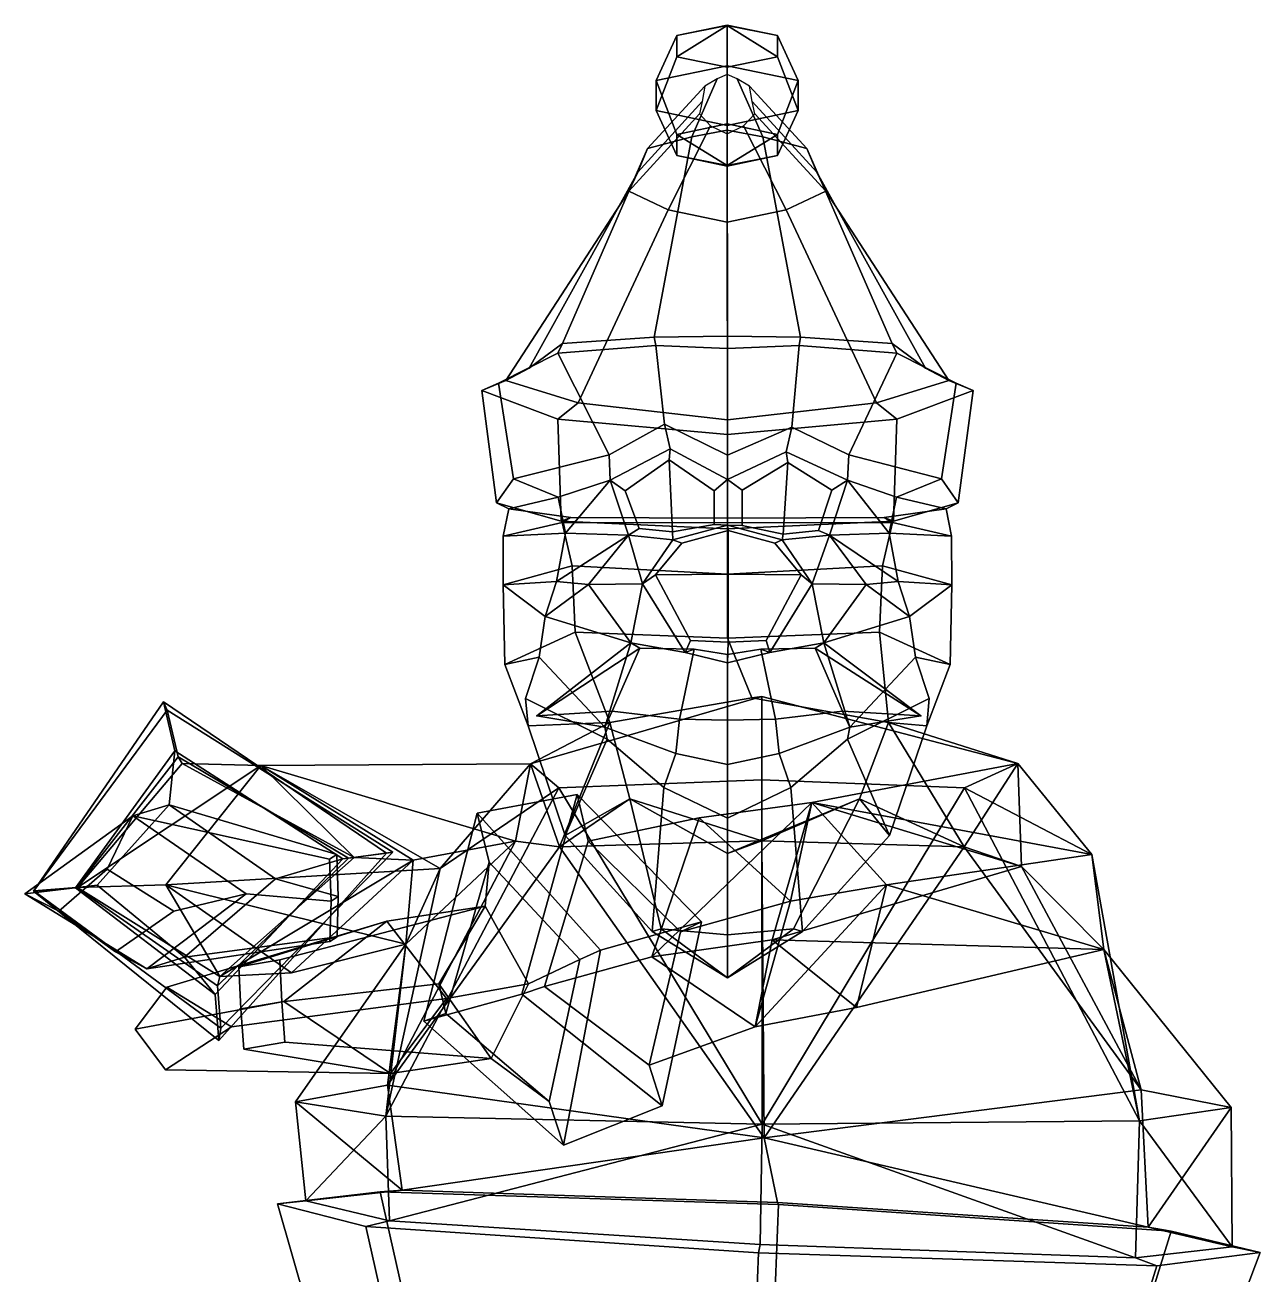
# Model space of a CAD drawing. Extents: x -201 to 133, y -158 to 353.
# Drawn here: x -201.3 to 133.1, y 14.5 to 352.8 of the extents above; entities that cross this region are included whole.
import ezdxf

# ---------------------------------------------------------------- set-up
doc = ezdxf.new("R2010")
doc.units = 0

msp = doc.modelspace()

# ---------------------------------------------------------------- linework, layer by layer
for p in [(-62.762917, 165.780518, 65.327858), (41.243652, 165.780518, 65.327858)]:
    msp.add_point(p)
for points in [[(-24.842083, 349.937988, -41.084526), (-11.233191, 352.796448, -47.979805), (-11.233189, 341.779816, -59.240677), (-30.479088, 337.737366, -49.489353)], [(-11.233197, 341.36264, -20.398861), (-11.233193, 352.623657, -31.89097), (-24.842085, 344.2211, -27.294085)], [(-24.842085, 344.2211, -27.294085), (-11.233193, 352.623657, -31.89097), (-24.842083, 349.937988, -41.084526)], [(-11.233193, 352.623657, -31.89097), (-11.233191, 352.796448, -47.979805), (-24.842083, 349.937988, -41.084526)], [(-11.233197, 341.36264, -20.398861), (2.375728, 344.2211, -27.294081), (-11.233193, 352.623657, -31.89097)], [(-11.233193, 352.623657, -31.89097), (2.375731, 349.937988, -41.084522), (-11.233191, 352.796448, -47.979805)], [(2.375728, 344.2211, -27.294081), (2.375731, 349.937988, -41.084522), (-11.233193, 352.623657, -31.89097)], [(2.375731, 349.937988, -41.084522), (8.012704, 337.737366, -49.489346), (-11.233189, 341.779816, -59.240677), (-11.233191, 352.796448, -47.979805)], [(-30.479094, 329.652435, -29.986645), (-24.842085, 344.2211, -27.294085), (-24.842083, 349.937988, -41.084526), (-30.479088, 337.737366, -49.489353)], [(8.012699, 329.652435, -29.986641), (8.012704, 337.737366, -49.489346), (2.375731, 349.937988, -41.084522), (2.375728, 344.2211, -27.294081)], [(-11.233197, 325.609985, -20.235346), (-11.233197, 341.36264, -20.398861), (-24.842085, 344.2211, -27.294085), (-30.479094, 329.652435, -29.986645)], [(-24.842081, 323.168671, -52.181858), (-30.479088, 337.737366, -49.489353), (-11.233189, 341.779816, -59.240677), (-11.233189, 326.02713, -59.077133)], [(-11.233197, 325.609985, -20.235346), (8.012699, 329.652435, -29.986641), (2.375728, 344.2211, -27.294081), (-11.233197, 341.36264, -20.398861)], [(2.375731, 323.168671, -52.181854), (-11.233189, 326.02713, -59.077133), (-11.233189, 341.779816, -59.240677), (8.012704, 337.737366, -49.489346)], [(-11.243182, 339.373169, -27.430044), (-13.938604, 338.208618, -27.920181), (-20.81786, 322.50415, 29.08806), (-11.191352, 324.315735, 32.080128)], [(-11.243182, 339.373169, -27.430044), (-11.191352, 324.315735, 32.080128), (-1.564845, 322.50415, 29.08806), (-8.54776, 338.208618, -27.920181)], [(-17.279104, 336.213165, -28.760029), (-18.029121, 332.103149, -30.489813), (-35.426846, 313.0065, 13.40138), (-32.748219, 319.400024, 23.961134)], [(-13.938604, 338.208618, -27.920181), (-17.279104, 336.213165, -28.760029), (-32.748219, 319.400024, 23.961134), (-20.81786, 322.50415, 29.08806)], [(-30.479094, 329.652435, -29.986645), (-30.479088, 337.737366, -49.489353), (-24.842081, 323.168671, -52.181858), (-24.842085, 317.451782, -38.391415)], [(-8.54776, 338.208618, -27.920181), (-1.564845, 322.50415, 29.08806), (10.365514, 319.400024, 23.961138), (-5.20726, 336.213165, -28.760027)], [(-5.20726, 336.213165, -28.760027), (10.365514, 319.400024, 23.961138), (13.044138, 313.0065, 13.401382), (-4.457245, 332.103149, -30.489811)], [(8.012699, 329.652435, -29.986641), (2.375727, 317.451782, -38.391411), (2.375731, 323.168671, -52.181854), (8.012704, 337.737366, -49.489346)], [(-18.029121, 332.103149, -30.489813), (-18.71578, 328.787842, -31.885132), (-37.879204, 307.849213, 4.883431), (-35.426846, 313.0065, 13.40138)], [(-4.457245, 332.103149, -30.489811), (13.044138, 313.0065, 13.401382), (15.496501, 307.849213, 4.883435), (-3.770584, 328.787842, -31.88513)], [(-18.71578, 328.787842, -31.885132), (-15.714836, 325.547058, -33.249065), (-27.161543, 302.807831, -3.443055), (-37.879204, 307.849213, 4.883431)], [(-11.233197, 325.609985, -20.235346), (-30.479094, 329.652435, -29.986645), (-24.842085, 317.451782, -38.391415), (-11.233194, 314.593353, -31.496189)], [(-11.233197, 325.609985, -20.235346), (-11.233194, 314.593353, -31.496189), (2.375727, 317.451782, -38.391411), (8.012699, 329.652435, -29.986641)], [(-3.770584, 328.787842, -31.88513), (15.496501, 307.849213, 4.883435), (4.778832, 302.807831, -3.443053), (-6.771532, 325.547058, -33.249065)], [(-15.714836, 325.547058, -33.249065), (-11.243184, 323.36377, -34.167965), (-11.191355, 299.411499, -9.052543), (-27.161543, 302.807831, -3.443055)], [(-11.2332, 314.766113, -47.584969), (-24.842081, 323.168671, -52.181858), (-11.233189, 326.02713, -59.077133)], [(-6.771532, 325.547058, -33.249065), (4.778832, 302.807831, -3.443053), (-11.191355, 299.411499, -9.052543), (-11.243184, 323.36377, -34.167965)], [(-11.2332, 314.766113, -47.584969), (-11.233189, 326.02713, -59.077133), (2.375731, 323.168671, -52.181854)], [(-55.811924, 266.622742, 54.437473), (-30.951618, 268.266174, 67.302719), (-20.81786, 322.50415, 29.08806), (-32.748219, 319.400024, 23.961134)], [(-11.163355, 268.597412, 74.7304), (-11.191352, 324.315735, 32.080128), (-20.81786, 322.50415, 29.08806), (-30.951618, 268.266174, 67.302719)], [(-24.842085, 317.451782, -38.391415), (-24.842081, 323.168671, -52.181858), (-11.2332, 314.766113, -47.584969)], [(2.375727, 317.451782, -38.391411), (-11.2332, 314.766113, -47.584969), (2.375731, 323.168671, -52.181854)], [(-11.163355, 268.597412, 74.7304), (8.624906, 268.266174, 67.302719), (-1.564845, 322.50415, 29.08806), (-11.191352, 324.315735, 32.080128)], [(33.485218, 266.622742, 54.437473), (10.365514, 319.400024, 23.961138), (-1.564845, 322.50415, 29.08806), (8.624906, 268.266174, 67.302719)], [(-64.852455, 259.925232, 26.990286), (-55.811924, 266.622742, 54.437473), (-32.748219, 319.400024, 23.961134), (-35.426846, 313.0065, 13.40138)], [(42.525749, 259.925232, 26.990286), (13.044138, 313.0065, 13.401382), (10.365514, 319.400024, 23.961138), (33.485218, 266.622742, 54.437473)], [(-11.233194, 314.593353, -31.496189), (-24.842085, 317.451782, -38.391415), (-11.2332, 314.766113, -47.584969)], [(-11.233194, 314.593353, -31.496189), (-11.2332, 314.766113, -47.584969), (2.375727, 317.451782, -38.391411)], [(-71.122391, 256.610779, 4.022089), (-64.852455, 259.925232, 26.990286), (-35.426846, 313.0065, 13.40138), (-37.879204, 307.849213, 4.883431)], [(48.795689, 256.610779, 4.022089), (15.496501, 307.849213, 4.883435), (13.044138, 313.0065, 13.401382), (42.525749, 259.925232, 26.990286)], [(-51.534481, 250.531677, -16.716894), (-71.122391, 256.610779, 4.022089), (-37.879204, 307.849213, 4.883431), (-27.161543, 302.807831, -3.443055)], [(29.207767, 250.531677, -16.716894), (4.778832, 302.807831, -3.443053), (15.496501, 307.849213, 4.883435), (48.795689, 256.610779, 4.022089)], [(-11.163355, 245.966339, -35.68531), (-51.534481, 250.531677, -16.716894), (-27.161543, 302.807831, -3.443055), (-11.191355, 299.411499, -9.052543)], [(-11.163355, 245.966339, -35.68531), (-11.191355, 299.411499, -9.052543), (4.778832, 302.807831, -3.443053), (29.207767, 250.531677, -16.716894)], [(-30.562954, 266.008698, 72.208054), (-30.951618, 268.266174, 67.302719), (-55.811924, 266.622742, 54.437473), (-57.054276, 263.943604, 59.049114)], [(-11.163355, 265.260529, 78.323555), (-11.163355, 268.597412, 74.7304), (-30.951618, 268.266174, 67.302719), (-30.562954, 266.008698, 72.208054)], [(-11.163355, 265.260529, 78.323555), (8.236241, 266.008698, 72.208054), (8.624906, 268.266174, 67.302719), (-11.163355, 268.597412, 74.7304)], [(8.236241, 266.008698, 72.208054), (34.72757, 263.943573, 59.049114), (33.485218, 266.622742, 54.437473), (8.624906, 268.266174, 67.302719)], [(-57.054276, 263.943604, 59.049114), (-55.811924, 266.622742, 54.437473), (-64.852455, 259.925232, 26.990286), (-73.151131, 255.868896, 28.400236)], [(-43.146862, 236.485962, 65.301628), (-57.054276, 263.943604, 59.049114), (-73.151131, 255.868896, 28.400236), (-69.104065, 229.914063, 46.741577)], [(-28.206127, 244.73175, 76.416069), (-30.562954, 266.008698, 72.208054), (-57.054276, 263.943604, 59.049114), (-43.146862, 236.485962, 65.301628)], [(-11.163355, 236.402802, 80.640083), (-11.163355, 265.260529, 78.323555), (-30.562954, 266.008698, 72.208054), (-28.206127, 244.73175, 76.416069)], [(-11.163355, 236.402802, 80.640083), (6.283141, 243.927368, 76.486443), (8.236241, 266.008698, 72.208054), (-11.163355, 265.260529, 78.323555)], [(6.283141, 243.927368, 76.486443), (21.692192, 236.485962, 65.301636), (34.72757, 263.943573, 59.049114), (8.236241, 266.008698, 72.208054)], [(21.692192, 236.485962, 65.301636), (46.777367, 229.914063, 46.741577), (50.824425, 255.868896, 28.400236), (34.72757, 263.943573, 59.049114)], [(34.72757, 263.943573, 59.049114), (50.824425, 255.868896, 28.400236), (42.525749, 259.925232, 26.990286), (33.485218, 266.622742, 54.437473)], [(-73.151131, 255.868896, 28.400236), (-64.852455, 259.925232, 26.990286), (-71.122391, 256.610779, 4.022089), (-77.676819, 253.85791, 2.598488)], [(50.824425, 255.868896, 28.400236), (55.350117, 253.85791, 2.598488), (48.795689, 256.610779, 4.022089), (42.525749, 259.925232, 26.990286)], [(-77.676819, 253.85791, 2.598488), (-71.122391, 256.610779, 4.022089), (-51.534481, 250.531677, -16.716894), (-57.063198, 246.080505, -20.150719)], [(-69.104065, 229.914063, 46.741577), (-73.151131, 255.868896, 28.400236), (-77.676819, 253.85791, 2.598488), (-73.677483, 223.474701, 9.439775)], [(-73.677483, 223.474701, 9.439775), (-77.676819, 253.85791, 2.598488), (-57.063198, 246.080505, -20.150719), (-56.16787, 218.467468, -16.374088)], [(55.350117, 253.85791, 2.598488), (34.736488, 246.080505, -20.150719), (29.207767, 250.531677, -16.716894), (48.795689, 256.610779, 4.022089)], [(51.35078, 223.474701, 9.439775), (33.841164, 218.467468, -16.374088), (34.736488, 246.080505, -20.150719), (55.350117, 253.85791, 2.598488)], [(46.777367, 229.914063, 46.741577), (51.35078, 223.474701, 9.439775), (55.350117, 253.85791, 2.598488), (50.824425, 255.868896, 28.400236)], [(-57.063198, 246.080505, -20.150719), (-51.534481, 250.531677, -16.716894), (-11.163355, 245.966339, -35.68531), (-11.163355, 241.967682, -39.904839)], [(34.736488, 246.080505, -20.150719), (-11.163355, 241.967682, -39.904839), (-11.163355, 245.966339, -35.68531), (29.207767, 250.531677, -16.716894)], [(-56.16787, 218.467468, -16.374088), (-57.063198, 246.080505, -20.150719), (-11.163355, 241.967682, -39.904839), (-11.163355, 216.459442, -36.042023)], [(-28.206127, 244.73175, 76.416069), (-43.146862, 236.485962, 65.301628), (-42.854153, 229.552612, 63.801632), (-26.637436, 238.085602, 75.765228)], [(-11.163355, 236.402802, 80.640083), (-28.206127, 244.73175, 76.416069), (-26.637436, 238.085602, 75.765228), (-11.163355, 229.794464, 77.916374)], [(33.841164, 218.467468, -16.374088), (-11.163355, 216.459442, -36.042023), (-11.163355, 241.967682, -39.904839), (34.736488, 246.080505, -20.150719)], [(-11.163355, 236.402802, 80.640083), (-11.163355, 229.794464, 77.916374), (4.714446, 237.278748, 75.779305), (6.283141, 243.927368, 76.486443)], [(6.283141, 243.927368, 76.486443), (4.714446, 237.278748, 75.779305), (21.399479, 229.552612, 63.801632), (21.692192, 236.485962, 65.301636)], [(-26.896284, 235.113037, 73.302422), (-26.637436, 238.085602, 75.765228), (-42.854153, 229.552612, 63.801632), (-38.833416, 226.744324, 63.486851)], [(-26.896284, 235.113037, 73.302422), (-14.74841, 226.74115, 74.928452), (-11.163355, 229.794464, 77.916374), (-26.637436, 238.085602, 75.765228)], [(5.221318, 234.417908, 73.101372), (4.714446, 237.278748, 75.779305), (-11.163355, 229.794464, 77.916374), (-7.125163, 226.860413, 75.108765)], [(5.221318, 234.417908, 73.101372), (17.140663, 226.863831, 60.983356), (21.399479, 229.552612, 63.801632), (4.714446, 237.278748, 75.779305)], [(-56.93853, 224.976044, 47.162067), (-42.854153, 229.552612, 63.801632), (-43.146862, 236.485962, 65.301628), (-69.104065, 229.914063, 46.741577)], [(-25.996927, 215.619934, 71.472893), (-26.896284, 235.113037, 73.302422), (-38.833416, 226.744324, 63.486851), (-35.086414, 216.554504, 66.380669)], [(-14.74841, 226.74115, 74.928452), (-26.896284, 235.113037, 73.302422), (-25.996927, 215.619934, 71.472893), (-14.74841, 217.623901, 75.772652)], [(-7.125163, 226.860413, 75.108765), (-7.125163, 217.355804, 76.151009), (3.904305, 215.007568, 70.842682), (5.221318, 234.417908, 73.101372)], [(3.904305, 215.007568, 70.842682), (13.466629, 216.003601, 64.555962), (17.140663, 226.863831, 60.983356), (5.221318, 234.417908, 73.101372)], [(34.61182, 224.976044, 47.162067), (46.777367, 229.914063, 46.741577), (21.692192, 236.485962, 65.301636), (21.399479, 229.552612, 63.801632)], [(-69.104065, 229.914063, 46.741577), (-73.677483, 223.474701, 9.439775), (-70.371941, 221.811584, 10.245812), (-56.93853, 224.976044, 47.162067)], [(-54.965778, 215.274414, 47.488724), (-42.854153, 229.552612, 63.801632), (-56.93853, 224.976044, 47.162067)], [(-37.923885, 214.713806, 67.382011), (-42.854153, 229.552612, 63.801632), (-54.965778, 215.274414, 47.488724)], [(-35.086414, 216.554504, 66.380669), (-38.833416, 226.744324, 63.486851), (-42.854153, 229.552612, 63.801632), (-37.923885, 214.713806, 67.382011)], [(-14.74841, 217.623901, 75.772652), (-11.163355, 217.376465, 78.977051), (-11.163355, 229.794464, 77.916374), (-14.74841, 226.74115, 74.928452)], [(-7.125163, 217.355804, 76.151009), (-7.125163, 226.860413, 75.108765), (-11.163355, 229.794464, 77.916374), (-11.163355, 217.376465, 78.977051)], [(13.466629, 216.003601, 64.555962), (16.469213, 214.713806, 67.382011), (21.399479, 229.552612, 63.801632), (17.140663, 226.863831, 60.983356)], [(16.469213, 214.713806, 67.382011), (32.639065, 215.274414, 47.488724), (21.399479, 229.552612, 63.801632)], [(32.639065, 215.274414, 47.488724), (34.61182, 224.976044, 47.162067), (21.399479, 229.552612, 63.801632)], [(46.777367, 229.914063, 46.741577), (34.61182, 224.976044, 47.162067), (48.045242, 221.811584, 10.245812), (51.35078, 223.474701, 9.439775)], [(-73.677483, 223.474701, 9.439775), (-56.16787, 218.467468, -16.374088), (-53.581741, 219.516296, -16.067196), (-70.371941, 221.811584, 10.245812)], [(-56.93853, 224.976044, 47.162067), (-70.371941, 221.811584, 10.245812), (-71.87635, 214.458252, 11.294884), (-54.965778, 215.274414, 47.488724)], [(51.35078, 223.474701, 9.439775), (48.045242, 221.811584, 10.245812), (31.255035, 219.516296, -16.067196), (33.841164, 218.467468, -16.374088)], [(34.61182, 224.976044, 47.162067), (32.639065, 215.274414, 47.488724), (49.549644, 214.458252, 11.294884), (48.045242, 221.811584, 10.245812)], [(-71.87635, 214.458252, 11.294884), (-70.371941, 221.811584, 10.245812), (-53.581741, 219.516296, -16.067196), (-55.894104, 218.137634, -18.494757)], [(49.549644, 214.458252, 11.294884), (33.56739, 218.137634, -18.494757), (31.255035, 219.516296, -16.067196), (48.045242, 221.811584, 10.245812)], [(-71.898132, 201.264343, 13.473816), (-71.87635, 214.458252, 11.294884), (-55.894104, 218.137634, -18.494757), (-53.149326, 206.440582, -19.978487)], [(-56.16787, 218.467468, -16.374088), (-11.163355, 216.459442, -36.042023), (-11.163354, 219.289764, -33.226601), (-53.581741, 219.516296, -16.067196)], [(-55.894104, 218.137634, -18.494757), (-53.581741, 219.516296, -16.067196), (-11.163354, 219.289764, -33.226601), (-11.163354, 218.063477, -33.572395)], [(-53.149326, 206.440582, -19.978487), (-55.894104, 218.137634, -18.494757), (-11.163354, 218.063477, -33.572395), (-11.16335, 204.187256, -32.113075)], [(-25.996927, 215.619934, 71.472893), (-35.086414, 216.554504, 66.380669), (-37.923885, 214.713806, 67.382011), (-25.964035, 213.432892, 73.668724)], [(-25.996927, 215.619934, 71.472893), (-25.964035, 213.432892, 73.668724), (-11.163355, 217.376465, 78.977051), (-14.74841, 217.623901, 75.772652)], [(-10.904973, 215.990112, 93.368874), (-11.163355, 217.376465, 78.977051), (-25.964035, 213.432892, 73.668724), (-23.527847, 212.555847, 89.852356)], [(33.841164, 218.467468, -16.374088), (31.255035, 219.516296, -16.067196), (-11.163354, 219.289764, -33.226601), (-11.163355, 216.459442, -36.042023)], [(-10.904973, 215.990112, 93.368874), (1.717899, 212.555847, 89.852356), (3.637323, 213.432892, 73.668724), (-11.163355, 217.376465, 78.977051)], [(3.904305, 215.007568, 70.842682), (-7.125163, 217.355804, 76.151009), (-11.163355, 217.376465, 78.977051), (3.637323, 213.432892, 73.668724)], [(33.56739, 218.137634, -18.494757), (-11.163354, 218.063477, -33.572395), (-11.163354, 219.289764, -33.226601), (31.255035, 219.516296, -16.067196)], [(30.822617, 206.440582, -19.978487), (-11.16335, 204.187256, -32.113075), (-11.163354, 218.063477, -33.572395), (33.56739, 218.137634, -18.494757)], [(49.57143, 201.264343, 13.473816), (30.822617, 206.440582, -19.978487), (33.56739, 218.137634, -18.494757), (49.549644, 214.458252, 11.294884)], [(-54.965778, 215.274414, 47.488724), (-71.87635, 214.458252, 11.294884), (-71.898132, 201.264343, 13.473816), (-57.407547, 202.175232, 47.337547)], [(-57.407547, 202.175232, 47.337547), (-37.923885, 214.713806, 67.382011), (-54.965778, 215.274414, 47.488724)], [(-48.753571, 201.358521, 70.558563), (-37.923885, 214.713806, 67.382011), (-57.407547, 202.175232, 47.337547)], [(-48.753571, 201.358521, 70.558563), (-34.121811, 201.511841, 73.592995), (-37.923885, 214.713806, 67.382011)], [(-34.121811, 201.511841, 73.592995), (-25.964035, 213.432892, 73.668724), (-37.923885, 214.713806, 67.382011)], [(-30.604176, 203.991516, 91.04969), (-23.527847, 212.555847, 89.852356), (-25.964035, 213.432892, 73.668724), (-34.121811, 201.511841, 73.592995)], [(-10.904973, 204.173218, 97.498901), (-10.904973, 215.990112, 93.368874), (-23.527847, 212.555847, 89.852356), (-30.604176, 203.991516, 91.04969)], [(-10.904973, 204.173218, 97.498901), (8.794228, 203.991516, 91.04969), (1.717899, 212.555847, 89.852356), (-10.904973, 215.990112, 93.368874)], [(8.794228, 203.991516, 91.04969), (11.795101, 201.511841, 73.592995), (3.637323, 213.432892, 73.668724), (1.717899, 212.555847, 89.852356)], [(3.904305, 215.007568, 70.842682), (3.637323, 213.432892, 73.668724), (16.469213, 214.713806, 67.382011), (13.466629, 216.003601, 64.555962)], [(11.795101, 201.511841, 73.592995), (16.469213, 214.713806, 67.382011), (3.637323, 213.432892, 73.668724)], [(26.426861, 201.358521, 70.558563), (16.469213, 214.713806, 67.382011), (11.795101, 201.511841, 73.592995)], [(35.080841, 202.175232, 47.337547), (32.639065, 215.274414, 47.488724), (16.469213, 214.713806, 67.382011)], [(26.426861, 201.358521, 70.558563), (35.080841, 202.175232, 47.337547), (16.469213, 214.713806, 67.382011)], [(32.639065, 215.274414, 47.488724), (35.080841, 202.175232, 47.337547), (49.57143, 201.264343, 13.473816), (49.549644, 214.458252, 11.294884)], [(-71.461777, 179.710083, 14.836503), (-71.898132, 201.264343, 13.473816), (-53.149326, 206.440582, -19.978487), (-52.356609, 188.452911, -17.06764)], [(-52.356609, 188.452911, -17.06764), (-53.149326, 206.440582, -19.978487), (-11.16335, 204.187256, -32.113075), (-11.16335, 186.827209, -27.681915)], [(30.0299, 188.452911, -17.06764), (-11.16335, 186.827209, -27.681915), (-11.16335, 204.187256, -32.113075), (30.822617, 206.440582, -19.978487)], [(49.135078, 179.710083, 14.836502), (30.0299, 188.452911, -17.06764), (30.822617, 206.440582, -19.978487), (49.57143, 201.264343, 13.473816)], [(-21.179848, 186.24353, 86.213997), (-30.604176, 203.991516, 91.04969), (-34.121811, 201.511841, 73.592995), (-22.629816, 182.924805, 73.344269)], [(-10.904973, 185.722046, 91.444023), (-10.904973, 204.173218, 97.498901), (-30.604176, 203.991516, 91.04969), (-21.179848, 186.24353, 86.213997)], [(-10.904973, 185.722046, 91.444023), (-0.630098, 186.24353, 86.213997), (8.794228, 203.991516, 91.04969), (-10.904973, 204.173218, 97.498901)], [(-0.630098, 186.24353, 86.213997), (0.303105, 182.924805, 73.344269), (11.795101, 201.511841, 73.592995), (8.794228, 203.991516, 91.04969)], [(-57.407547, 202.175232, 47.337547), (-71.898132, 201.264343, 13.473816), (-60.473621, 192.651855, 46.780769)], [(-62.079365, 181.721985, 46.959473), (-60.473621, 192.651855, 46.780769), (-71.898132, 201.264343, 13.473816), (-71.461777, 179.710083, 14.836503)], [(-60.473621, 192.651855, 46.780769), (-48.753571, 201.358521, 70.558563), (-57.407547, 202.175232, 47.337547)], [(-37.25695, 185.545166, 67.441132), (-48.753571, 201.358521, 70.558563), (-60.473621, 192.651855, 46.780769)], [(-37.25695, 185.545166, 67.441132), (-34.121811, 201.511841, 73.592995), (-48.753571, 201.358521, 70.558563)], [(-22.629816, 182.924805, 73.344269), (-34.121811, 201.511841, 73.592995), (-37.25695, 185.545166, 67.441132)], [(0.303105, 182.924805, 73.344269), (14.930241, 185.545166, 67.441132), (11.795101, 201.511841, 73.592995)], [(14.930241, 185.545166, 67.441132), (26.426861, 201.358521, 70.558563), (11.795101, 201.511841, 73.592995)], [(14.930241, 185.545166, 67.441132), (38.146915, 192.651855, 46.780769), (26.426861, 201.358521, 70.558563)], [(38.146915, 192.651855, 46.780769), (35.080841, 202.175232, 47.337547), (26.426861, 201.358521, 70.558563)], [(35.080841, 202.175232, 47.337547), (38.146915, 192.651855, 46.780769), (49.57143, 201.264343, 13.473816)], [(39.752659, 181.721985, 46.959473), (49.135078, 179.710083, 14.836502), (49.57143, 201.264343, 13.473816), (38.146915, 192.651855, 46.780769)], [(-62.079365, 181.721985, 46.959473), (-44.36496, 162.719208, 73.750481), (-37.25695, 185.545166, 67.441132), (-60.473621, 192.651855, 46.780769)], [(39.752659, 181.721985, 46.959473), (38.146915, 192.651855, 46.780769), (14.930241, 185.545166, 67.441132), (22.038248, 162.719208, 73.750481)], [(-65.13324, 163.098419, 18.945616), (-71.461777, 179.710083, 14.836503), (-52.356609, 188.452911, -17.06764), (-42.982605, 163.972473, 19.783985)], [(-42.982605, 163.972473, 19.783985), (-52.356609, 188.452911, -17.06764), (-11.16335, 186.827209, -27.681915), (-4.524736, 170.636963, -0.597869)], [(-10.904973, 185.722046, 91.444023), (-21.179848, 186.24353, 86.213997), (-22.629816, 182.924805, 73.344269), (-11.163355, 180.137451, 79.263756)], [(-10.904973, 185.722046, 91.444023), (-11.163355, 180.137451, 79.263756), (0.303105, 182.924805, 73.344269), (-0.630098, 186.24353, 86.213997)], [(32.501457, 163.972473, 19.783985), (-4.524736, 170.636963, -0.597869), (-11.16335, 186.827209, -27.681915), (30.0299, 188.452911, -17.06764)], [(42.80653, 163.098419, 18.945614), (32.501457, 163.972473, 19.783985), (30.0299, 188.452911, -17.06764), (49.135078, 179.710083, 14.836502)], [(-34.890759, 184.124512, 81.441353), (-37.25695, 185.545166, 67.441132), (-62.762917, 165.780518, 65.327858)], [(-62.762917, 165.780518, 65.327858), (-37.25695, 185.545166, 67.441132), (-44.36496, 162.719208, 73.750481)], [(-42.367962, 167.075806, 83.835365), (-34.890759, 184.124512, 81.441353), (-62.762917, 165.780518, 65.327858)], [(-20.19339, 183.862244, 81.558464), (-34.890759, 184.124512, 81.441353), (-42.367962, 167.075806, 83.835365), (-24.154343, 164.884491, 92.50293)], [(-34.890759, 184.124512, 81.441353), (-20.19339, 183.862244, 81.558464), (-22.629816, 182.924805, 73.344269), (-37.25695, 185.545166, 67.441132)], [(-24.154343, 164.884491, 92.50293), (-11.163355, 164.68103, 93.186638), (-11.163355, 182.448242, 84.30703), (-20.19339, 183.862244, 81.558464)], [(-11.163355, 182.448242, 84.30703), (-11.163355, 180.137451, 79.263756), (-22.629816, 182.924805, 73.344269), (-20.19339, 183.862244, 81.558464)], [(1.827631, 164.884491, 92.50293), (-2.13332, 183.862244, 81.558464), (-11.163355, 182.448242, 84.30703), (-11.163355, 164.68103, 93.186638)], [(-11.163355, 182.448242, 84.30703), (-2.13332, 183.862244, 81.558464), (0.303105, 182.924805, 73.344269), (-11.163355, 180.137451, 79.263756)], [(12.564051, 184.124512, 81.441353), (14.930241, 185.545166, 67.441132), (0.303105, 182.924805, 73.344269), (-2.13332, 183.862244, 81.558464)], [(-2.13332, 183.862244, 81.558464), (1.827631, 164.884491, 92.50293), (20.041252, 167.075806, 83.835365), (12.564051, 184.124512, 81.441353)], [(12.564051, 184.124512, 81.441353), (41.243652, 165.780518, 65.327858), (14.930241, 185.545166, 67.441132)], [(20.041252, 167.075806, 83.835365), (41.243652, 165.780518, 65.327858), (12.564051, 184.124512, 81.441353)], [(41.243652, 165.780518, 65.327858), (22.038248, 162.719208, 73.750481), (14.930241, 185.545166, 67.441132)], [(-65.13324, 163.098419, 18.945616), (-65.802589, 170.463898, 50.129753), (-62.079365, 181.721985, 46.959473), (-71.461777, 179.710083, 14.836503)], [(-62.079365, 181.721985, 46.959473), (-65.802589, 170.463898, 50.129753), (-43.681789, 159.497467, 64.739296), (-44.36496, 162.719208, 73.750481)], [(39.752659, 181.721985, 46.959473), (22.038248, 162.719208, 73.750481), (21.355078, 159.497467, 64.739296), (43.475887, 170.463898, 50.129753)], [(42.80653, 163.098419, 18.945614), (49.135078, 179.710083, 14.836502), (39.752659, 181.721985, 46.959473), (43.475887, 170.463898, 50.129753)], [(-199.040283, 118.353821, 195.744141), (-163.817581, 169.575958, 195.816299), (-162.810516, 167.376709, 163.511307), (-198.929718, 118.425262, 162.623184)], [(-199.040283, 118.353821, 195.744141), (-187.691208, 119.284424, 196.028702), (-160.809677, 156.300507, 195.896896), (-163.817581, 169.575958, 195.816299)], [(-101.754387, 128.912323, 165.058746), (-162.810516, 167.376709, 163.511307), (-163.817581, 169.575958, 195.816299), (-103.427132, 128.672302, 198.140549)], [(-103.427132, 128.672302, 198.140549), (-163.817581, 169.575958, 195.816299), (-160.809677, 156.300507, 195.896896), (-115.257004, 127.10144, 197.844162)], [(-43.681789, 159.497467, 64.739296), (-65.802589, 170.463898, 50.129753), (-65.13324, 163.098419, 18.945616), (-55.055172, 133.450958, 34.940041)], [(-1.853932, 171.045471, 3.859764), (-1.857344, 148.500244, -47.223194), (-56.752666, 146.291412, -37.970497), (-64.461311, 152.810547, -2.158977)], [(-1.853932, 171.045471, 3.859764), (-64.461311, 152.810547, -2.158977), (-42.982605, 163.972473, 19.783985), (-4.524736, 170.636963, -0.597869)], [(-4.524736, 170.636963, -0.597869), (32.501457, 163.972473, 19.783985), (67.467567, 152.882324, -3.796121), (-1.853932, 171.045471, 3.859764)], [(-1.853932, 171.045471, 3.859764), (67.467567, 152.882324, -3.796121), (53.064346, 146.291412, -37.970501), (-1.857344, 148.500244, -47.223194)], [(21.355078, 159.497467, 64.739296), (32.728462, 133.450958, 34.940041), (42.80653, 163.098419, 18.945614), (43.475887, 170.463898, 50.129753)], [(-198.929718, 118.425262, 162.623184), (-162.810516, 167.376709, 163.511307), (-159.85907, 154.714752, 163.590225), (-187.405334, 119.329407, 162.91217)], [(-101.754387, 128.912323, 165.058746), (-113.787666, 127.274139, 164.757294), (-159.85907, 154.714752, 163.590225), (-162.810516, 167.376709, 163.511307)], [(-44.36496, 162.719208, 73.750481), (-42.367962, 167.075806, 83.835365), (-62.762917, 165.780518, 65.327858)], [(-24.154343, 164.884491, 92.50293), (-42.367962, 167.075806, 83.835365), (-44.36496, 162.719208, 73.750481), (-25.15597, 155.585449, 82.597305)], [(1.827631, 164.884491, 92.50293), (2.829258, 155.585449, 82.597305), (22.038248, 162.719208, 73.750481), (20.041252, 167.075806, 83.835365)], [(22.038248, 162.719208, 73.750481), (41.243652, 165.780518, 65.327858), (20.041252, 167.075806, 83.835365)], [(-55.055172, 133.450958, 34.940041), (-65.13324, 163.098419, 18.945616), (-42.982605, 163.972473, 19.783985), (-37.587017, 143.38797, 43.433949)], [(-64.461311, 152.810547, -2.158977), (-56.614574, 130.35321, 57.695694), (-42.982605, 163.972473, 19.783985)], [(-56.614574, 130.35321, 57.695694), (-37.587017, 143.38797, 43.433949), (-42.982605, 163.972473, 19.783985)], [(-28.338264, 146.43396, 84.645157), (-25.15597, 155.585449, 82.597305), (-44.36496, 162.719208, 73.750481), (-43.681789, 159.497467, 64.739296)], [(-11.163355, 164.68103, 93.186638), (-24.154343, 164.884491, 92.50293), (-25.15597, 155.585449, 82.597305), (-11.163355, 152.618652, 88.068672)], [(-11.163355, 164.68103, 93.186638), (-11.163355, 152.618652, 88.068672), (2.829258, 155.585449, 82.597305), (1.827631, 164.884491, 92.50293)], [(6.011551, 146.43396, 84.645157), (21.355078, 159.497467, 64.739296), (22.038248, 162.719208, 73.750481), (2.829258, 155.585449, 82.597305)], [(32.728462, 133.450958, 34.940041), (24.600441, 143.38797, 43.433949), (32.501457, 163.972473, 19.783985), (42.80653, 163.098419, 18.945614)], [(52.935226, 130.35321, 57.695694), (32.501457, 163.972473, 19.783985), (24.600441, 143.38797, 43.433949)], [(67.467567, 152.882324, -3.796121), (32.501457, 163.972473, 19.783985), (52.935226, 130.35321, 57.695694)], [(-31.52339, 107.449432, 66.691956), (-28.338264, 146.43396, 84.645157), (-43.681789, 159.497467, 64.739296), (-55.055172, 133.450958, 34.940041)], [(9.196678, 107.449432, 66.691956), (32.728462, 133.450958, 34.940041), (21.355078, 159.497467, 64.739296), (6.011551, 146.43396, 84.645157)], [(-181.819778, 119.974091, 187.794495), (-162.27774, 141.702148, 190.222275), (-160.809677, 156.300507, 195.896896), (-187.691208, 119.284424, 196.028702)], [(-133.474121, 121.71991, 193.179916), (-115.257004, 127.10144, 197.844162), (-160.809677, 156.300507, 195.896896), (-162.27774, 141.702148, 190.222275)], [(-187.405334, 119.329407, 162.91217), (-159.85907, 154.714752, 163.590225), (-158.796982, 152.942902, 127.493431), (-187.093552, 119.378387, 126.795822)], [(-187.093552, 119.378387, 126.795822), (-158.796982, 152.942902, 127.493431), (-137.49855, 152.384033, 78.606552)], [(-187.093552, 119.378387, 126.795822), (-137.49855, 152.384033, 78.606552), (-163.241257, 120.049713, 73.618935)], [(-88.955811, 124.488403, -27.724051), (-163.241257, 120.049713, 73.618935), (-137.49855, 152.384033, 78.606552)], [(-158.796982, 152.942902, 127.493431), (-159.85907, 154.714752, 163.590225), (-113.787666, 127.274139, 164.757294), (-112.185219, 127.462402, 128.673294)], [(-112.185219, 127.462402, 128.673294), (-137.49855, 152.384033, 78.606552), (-158.796982, 152.942902, 127.493431)], [(-68.529259, 131.900452, 41.590839), (-64.461311, 152.810547, -2.158977), (-137.49855, 152.384033, 78.606552)], [(-88.955811, 124.488403, -27.724051), (-137.49855, 152.384033, 78.606552), (-64.461311, 152.810547, -2.158977)], [(-68.529259, 131.900452, 41.590839), (-137.49855, 152.384033, 78.606552), (-96.214447, 126.774261, 90.840607)], [(-112.185219, 127.462402, 128.673294), (-96.214447, 126.774261, 90.840607), (-137.49855, 152.384033, 78.606552)], [(-88.955811, 124.488403, -27.724051), (-64.461311, 152.810547, -2.158977), (-56.752666, 146.291412, -37.970497)], [(-68.529259, 131.900452, 41.590839), (-56.614574, 130.35321, 57.695694), (-64.461311, 152.810547, -2.158977)], [(-11.163355, 138.08847, 91.011368), (-11.163355, 152.618652, 88.068672), (-25.15597, 155.585449, 82.597305), (-28.338264, 146.43396, 84.645157)], [(-11.163355, 138.08847, 91.011368), (6.011551, 146.43396, 84.645157), (2.829258, 155.585449, 82.597305), (-11.163355, 152.618652, 88.068672)], [(68.506744, 125.03006, 21.659472), (11.729351, 142.375916, 64.992264), (67.467567, 152.882324, -3.796121)], [(87.536087, 128.248444, -16.487747), (67.467567, 152.882324, -3.796121), (11.729351, 142.375916, 64.992264)], [(68.506744, 125.03006, 21.659472), (67.467567, 152.882324, -3.796121), (52.935226, 130.35321, 57.695694)], [(87.536087, 128.248444, -16.487747), (53.064346, 146.291412, -37.970501), (67.467567, 152.882324, -3.796121)], [(-103.656067, 57.470718, -68.955688), (-56.752666, 146.291412, -37.970497), (-1.707058, 55.315384, -103.63118)], [(-103.656067, 57.470718, -68.955688), (-88.955811, 124.488403, -27.724051), (-56.752666, 146.291412, -37.970497)], [(-1.707058, 55.315384, -103.63118), (-56.752666, 146.291412, -37.970497), (-1.857344, 148.500244, -47.223194)], [(-11.163355, 94.932266, 69.933891), (-11.163355, 138.08847, 91.011368), (-28.338264, 146.43396, 84.645157), (-31.52339, 107.449432, 66.691956)], [(-11.163355, 94.932266, 69.933891), (9.196678, 107.449432, 66.691956), (6.011551, 146.43396, 84.645157), (-11.163355, 138.08847, 91.011368)], [(-1.707058, 55.315384, -103.63118), (-1.857344, 148.500244, -47.223194), (53.064346, 146.291412, -37.970501)], [(100.429153, 56.206955, -69.619949), (-1.707058, 55.315384, -103.63118), (53.064346, 146.291412, -37.970501)], [(100.429153, 56.206955, -69.619949), (53.064346, 146.291412, -37.970501), (87.536087, 128.248444, -16.487747)], [(-66.843498, 90.450958, 83.186325), (-93.386444, 83.130035, 101.60202), (-78.875854, 139.449341, 145.682571), (-51.837021, 144.526855, 128.577484)], [(-45.503128, 102.381439, 182.784882), (-18.177841, 110.016937, 165.695587), (-51.837021, 144.526855, 128.577484), (-78.875854, 139.449341, 145.682571)], [(-66.843498, 90.450958, 83.186325), (-51.837021, 144.526855, 128.577484), (-48.829037, 131.894562, 127.929855), (-60.699852, 92.558914, 93.452118)], [(-1.823221, 131.979065, 65.14933), (-37.587017, 143.38797, 43.433949), (-56.614574, 130.35321, 57.695694)], [(-31.52339, 107.449432, 66.691956), (-55.055172, 133.450958, 34.940041), (-37.587017, 143.38797, 43.433949), (-29.104445, 108.141724, 50.785271)], [(-18.177841, 110.016937, 165.695587), (-23.831928, 107.381592, 155.959137), (-48.829037, 131.894562, 127.929855), (-51.837021, 144.526855, 128.577484)], [(-29.104445, 108.141724, 50.785271), (-37.587017, 143.38797, 43.433949), (-11.163355, 128.54425, 24.842121), (-11.163355, 106.507568, 46.489197)], [(-11.163355, 128.54425, 24.842121), (-37.587017, 143.38797, 43.433949), (-1.823221, 131.979065, 65.14933)], [(-31.624369, 100.541718, 73.563713), (11.729351, 142.375916, 64.992264), (0.971397, 105.168274, 37.136257)], [(-31.624369, 100.541718, 73.563713), (-18.825672, 138.222412, 108.772537), (11.729351, 142.375916, 64.992264)], [(5.889924, 115.624298, 137.166611), (11.729351, 142.375916, 64.992264), (-18.825672, 138.222412, 108.772537)], [(6.777733, 108.141724, 50.785271), (-11.163355, 106.507568, 46.489197), (-11.163355, 128.54425, 24.842121), (24.600441, 143.38797, 43.433949)], [(-11.163355, 128.54425, 24.842121), (-1.823221, 131.979065, 65.14933), (24.600441, 143.38797, 43.433949)], [(-1.823221, 131.979065, 65.14933), (52.935226, 130.35321, 57.695694), (24.600441, 143.38797, 43.433949)], [(68.506744, 125.03006, 21.659472), (0.971397, 105.168274, 37.136257), (11.729351, 142.375916, 64.992264)], [(5.889924, 115.624298, 137.166611), (31.939913, 120.042969, 91.327377), (11.729351, 142.375916, 64.992264)], [(9.196678, 107.449432, 66.691956), (6.777733, 108.141724, 50.785271), (24.600441, 143.38797, 43.433949), (32.728462, 133.450958, 34.940041)], [(87.536087, 128.248444, -16.487747), (11.729351, 142.375916, 64.992264), (31.939913, 120.042969, 91.327377)], [(-201.33812, 117.667664, 219.826889), (-172.177765, 138.705872, 224.977844), (-162.27774, 141.702148, 190.222275), (-181.819778, 119.974091, 187.794495)], [(-118.889732, 127.035095, 248.101547), (-116.88089, 128.282227, 235.378677), (-162.27774, 141.702148, 190.222275), (-172.177765, 138.705872, 224.977844)], [(-116.561157, 116.92337, 235.161118), (-133.474121, 121.71991, 193.179916), (-162.27774, 141.702148, 190.222275), (-116.88089, 128.282227, 235.378677)], [(-93.386444, 83.130035, 101.60202), (-87.360329, 85.239105, 111.688599), (-75.682037, 126.231079, 145.075714), (-78.875854, 139.449341, 145.682571)], [(-45.503128, 102.381439, 182.784882), (-78.875854, 139.449341, 145.682571), (-75.682037, 126.231079, 145.075714), (-51.085087, 99.823517, 173.190765)], [(-192.156555, 112.952576, 278.962555), (-179.078125, 124.340179, 292.184998), (-172.177765, 138.705872, 224.977844), (-201.33812, 117.667664, 219.826889)], [(-161.062119, 112.952576, 295.020233), (-141.440796, 117.667664, 244.091446), (-172.177765, 138.705872, 224.977844), (-179.078125, 124.340179, 292.184998)], [(-118.449905, 115.674469, 247.921326), (-118.889732, 127.035095, 248.101547), (-172.177765, 138.705872, 224.977844), (-141.440796, 117.667664, 244.091446)], [(-18.825672, 138.222412, 108.772537), (-31.624369, 100.541718, 73.563713), (-60.699852, 92.558914, 93.452118), (-48.829037, 131.894562, 127.929855)], [(-23.831928, 107.381592, 155.959137), (5.889924, 115.624298, 137.166611), (-18.825672, 138.222412, 108.772537), (-48.829037, 131.894562, 127.929855)], [(-1.176912, 51.548325, 114.852119), (-1.823221, 131.979065, 65.14933), (-56.614574, 130.35321, 57.695694)], [(-1.176912, 51.548325, 114.852119), (52.935226, 130.35321, 57.695694), (-1.823221, 131.979065, 65.14933)], [(-148.890549, 77.97345, 197.916763), (-103.427132, 128.672302, 198.140549), (-115.257004, 127.10144, 197.844162), (-149.890701, 90.420319, 197.886917)], [(-148.346832, 81.246002, 163.907211), (-149.258362, 92.77124, 163.879944), (-113.787666, 127.274139, 164.757294), (-101.754387, 128.912323, 165.058746)], [(-148.346832, 81.246002, 163.907211), (-101.754387, 128.912323, 165.058746), (-103.427132, 128.672302, 198.140549), (-148.890549, 77.97345, 197.916763)], [(-103.228416, 65.825317, 85.265114), (-68.529259, 131.900452, 41.590839), (-98.197449, 104.021606, 11.7855)], [(-103.228416, 65.825317, 85.265114), (-56.614574, 130.35321, 57.695694), (-68.529259, 131.900452, 41.590839)], [(-1.176912, 51.548325, 114.852119), (-56.614574, 130.35321, 57.695694), (-103.228416, 65.825317, 85.265114)], [(-98.197449, 104.021606, 11.7855), (-68.529259, 131.900452, 41.590839), (-96.214447, 126.774261, 90.840607)], [(-1.176912, 51.548325, 114.852119), (100.856804, 64.561554, 84.600853), (52.935226, 130.35321, 57.695694)], [(100.856804, 64.561554, 84.600853), (68.506744, 125.03006, 21.659472), (52.935226, 130.35321, 57.695694)], [(-158.147766, 100.522598, 190.322357), (-149.890701, 90.420319, 197.886917), (-115.257004, 127.10144, 197.844162), (-133.474121, 121.71991, 193.179916)], [(-112.185219, 127.462402, 128.673294), (-113.787666, 127.274139, 164.757294), (-149.258362, 92.77124, 163.879944), (-148.586975, 95.267441, 127.771698)], [(-148.586975, 95.267441, 127.771698), (-96.214447, 126.774261, 90.840607), (-112.185219, 127.462402, 128.673294)], [(-148.586975, 95.267441, 127.771698), (-129.19989, 96.240784, 83.853889), (-96.214447, 126.774261, 90.840607)], [(-129.19989, 96.240784, 83.853889), (-98.197449, 104.021606, 11.7855), (-96.214447, 126.774261, 90.840607)], [(-118.449905, 115.674469, 247.921326), (-116.561157, 116.92337, 235.161118), (-116.88089, 128.282227, 235.378677), (-118.889732, 127.035095, 248.101547)], [(-89.245628, 93.313477, 136.263916), (-76.76133, 114.284546, 161.68837), (-75.682037, 126.231079, 145.075714), (-87.360329, 85.239105, 111.688599)], [(-65.024841, 93.313477, 178.661011), (-51.085087, 99.823517, 173.190765), (-75.682037, 126.231079, 145.075714), (-76.76133, 114.284546, 161.68837)], [(90.728096, 102.538574, 8.848358), (87.536087, 128.248444, -16.487747), (31.939913, 120.042969, 91.327377)], [(100.429153, 56.206955, -69.619949), (87.536087, 128.248444, -16.487747), (90.728096, 102.538574, 8.848358)], [(-176.809357, 101.946136, 292.769135), (-161.062119, 112.952576, 295.020233), (-179.078125, 124.340179, 292.184998), (-192.156555, 112.952576, 278.962555)], [(-98.197449, 104.021606, 11.7855), (-163.241257, 120.049713, 73.618935), (-88.955811, 124.488403, -27.724051)], [(-103.656067, 57.470718, -68.955688), (-98.197449, 104.021606, 11.7855), (-88.955811, 124.488403, -27.724051)], [(90.728096, 102.538574, 8.848358), (0.971397, 105.168274, 37.136257), (68.506744, 125.03006, 21.659472)], [(100.856804, 64.561554, 84.600853), (90.728096, 102.538574, 8.848358), (68.506744, 125.03006, 21.659472)], [(-168.352951, 97.341904, 224.460556), (-201.33812, 117.667664, 219.826889), (-181.819778, 119.974091, 187.794495), (-158.147766, 100.522598, 190.322357)], [(-148.890549, 77.97345, 197.916763), (-149.890701, 90.420319, 197.886917), (-187.691208, 119.284424, 196.028702), (-199.040283, 118.353821, 195.744141)], [(-148.346832, 81.246002, 163.907211), (-148.890549, 77.97345, 197.916763), (-199.040283, 118.353821, 195.744141), (-198.929718, 118.425262, 162.623184)], [(-148.346832, 81.246002, 163.907211), (-198.929718, 118.425262, 162.623184), (-187.405334, 119.329407, 162.91217), (-149.258362, 92.77124, 163.879944)], [(-158.147766, 100.522598, 190.322357), (-181.819778, 119.974091, 187.794495), (-187.691208, 119.284424, 196.028702), (-149.890701, 90.420319, 197.886917)], [(-148.586975, 95.267441, 127.771698), (-149.258362, 92.77124, 163.879944), (-187.405334, 119.329407, 162.91217), (-187.093552, 119.378387, 126.795822)], [(-148.586975, 95.267441, 127.771698), (-187.093552, 119.378387, 126.795822), (-163.241257, 120.049713, 73.618935)], [(-129.19989, 96.240784, 83.853889), (-163.241257, 120.049713, 73.618935), (-98.197449, 104.021606, 11.7855)], [(-148.586975, 95.267441, 127.771698), (-163.241257, 120.049713, 73.618935), (-129.19989, 96.240784, 83.853889)], [(-116.78405, 105.949493, 234.921066), (-158.147766, 100.522598, 190.322357), (-133.474121, 121.71991, 193.179916), (-116.561157, 116.92337, 235.161118)], [(-3.625281, 81.65686, 108.518394), (23.821823, 86.825195, 68.858017), (31.939913, 120.042969, 91.327377)], [(-3.625281, 81.65686, 108.518394), (31.939913, 120.042969, 91.327377), (5.889924, 115.624298, 137.166611)], [(23.821823, 86.825195, 68.858017), (90.728096, 102.538574, 8.848358), (31.939913, 120.042969, 91.327377)], [(-176.809357, 101.946136, 292.769135), (-192.156555, 112.952576, 278.962555), (-201.33812, 117.667664, 219.826889), (-168.352951, 97.341904, 224.460556)], [(-176.809357, 101.946136, 292.769135), (-168.352951, 97.341904, 224.460556), (-141.440796, 117.667664, 244.091446), (-161.062119, 112.952576, 295.020233)], [(-118.787735, 104.698547, 247.684662), (-118.449905, 115.674469, 247.921326), (-141.440796, 117.667664, 244.091446), (-168.352951, 97.341904, 224.460556)], [(-118.787735, 104.698547, 247.684662), (-116.78405, 105.949493, 234.921066), (-116.561157, 116.92337, 235.161118), (-118.449905, 115.674469, 247.921326)], [(-3.625281, 81.65686, 108.518394), (5.889924, 115.624298, 137.166611), (-23.831928, 107.381592, 155.959137), (-32.334698, 71.253036, 127.961052)], [(-143.466873, 97.836945, 139.538254), (-103.371994, 110.257629, 181.355164), (-76.76133, 114.284546, 161.68837), (-132.373672, 99.753387, 133.156235)], [(-131.77124, 88.423706, 132.486511), (-132.373672, 99.753387, 133.156235), (-76.76133, 114.284546, 161.68837), (-89.245628, 93.313477, 136.263916)], [(-87.189278, 89.280792, 206.205826), (-65.024841, 93.313477, 178.661011), (-76.76133, 114.284546, 161.68837), (-103.371994, 110.257629, 181.355164)], [(-171.51683, 81.021912, 195.293472), (-162.945679, 92.396393, 211.400848), (-103.371994, 110.257629, 181.355164), (-131.239441, 88.508942, 158.925339)], [(-145.420532, 81.600784, 218.603546), (-87.189278, 89.280792, 206.205826), (-103.371994, 110.257629, 181.355164), (-162.945679, 92.396393, 211.400848)], [(-142.942139, 86.504517, 138.769669), (-131.239441, 88.508942, 158.925339), (-103.371994, 110.257629, 181.355164), (-143.466873, 97.836945, 139.538254)], [(-28.774042, 60.28981, 128.851196), (-18.177841, 110.016937, 165.695587), (-45.503128, 102.381439, 182.784882), (-55.535313, 49.610016, 147.22052)], [(-28.774042, 60.28981, 128.851196), (-32.334698, 71.253036, 127.961052), (-23.831928, 107.381592, 155.959137), (-18.177841, 110.016937, 165.695587)], [(-118.787735, 104.698547, 247.684662), (-168.352951, 97.341904, 224.460556), (-158.147766, 100.522598, 190.322357), (-116.78405, 105.949493, 234.921066)], [(-3.625281, 81.65686, 108.518394), (-31.624369, 100.541718, 73.563713), (0.971397, 105.168274, 37.136257)], [(-11.163355, 94.932266, 69.933891), (-31.52339, 107.449432, 66.691956), (-29.104445, 108.141724, 50.785271)], [(-11.163355, 94.932266, 69.933891), (-29.104445, 108.141724, 50.785271), (-11.163355, 106.507568, 46.489197)], [(-11.163355, 94.932266, 69.933891), (-11.163355, 106.507568, 46.489197), (6.777733, 108.141724, 50.785271)], [(-11.163355, 94.932266, 69.933891), (6.777733, 108.141724, 50.785271), (9.196678, 107.449432, 66.691956)], [(-3.625281, 81.65686, 108.518394), (0.971397, 105.168274, 37.136257), (23.821823, 86.825195, 68.858017)], [(23.821823, 86.825195, 68.858017), (0.971397, 105.168274, 37.136257), (90.728096, 102.538574, 8.848358)], [(-103.228416, 65.825317, 85.265114), (-98.197449, 104.021606, 11.7855), (-128.064301, 61.333771, -0.3775)], [(-128.064301, 61.333771, -0.3775), (-98.197449, 104.021606, 11.7855), (-103.656067, 57.470718, -68.955688)], [(-55.535313, 49.610016, 147.22052), (-45.503128, 102.381439, 182.784882), (-51.085087, 99.823517, 173.190765), (-59.373405, 61.454681, 146.272293)], [(100.856804, 64.561554, 84.600853), (125.217262, 59.765381, -1.201888), (90.728096, 102.538574, 8.848358)], [(125.217262, 59.765381, -1.201888), (100.429153, 56.206955, -69.619949), (90.728096, 102.538574, 8.848358)], [(-142.942139, 86.504517, 138.769669), (-143.466873, 97.836945, 139.538254), (-132.373672, 99.753387, 133.156235), (-131.77124, 88.423706, 132.486511)], [(-75.12693, 73.046188, 157.794983), (-59.373405, 61.454681, 146.272293), (-51.085087, 99.823517, 173.190765), (-65.024841, 93.313477, 178.661011)], [(-31.624369, 100.541718, 73.563713), (-3.625281, 81.65686, 108.518394), (-32.334698, 71.253036, 127.961052), (-60.699852, 92.558914, 93.452118)], [(-163.288773, 70.020782, 208.911804), (-145.420532, 81.600784, 218.603546), (-162.945679, 92.396393, 211.400848), (-171.51683, 81.021912, 195.293472)], [(-130.971207, 77.475342, 132.325439), (-131.77124, 88.423706, 132.486511), (-89.245628, 93.313477, 136.263916), (-75.12693, 73.046188, 157.794983)], [(-102.385902, 69.006958, 176.529877), (-75.12693, 73.046188, 157.794983), (-65.024841, 93.313477, 178.661011), (-87.189278, 89.280792, 206.205826)], [(-75.12693, 73.046188, 157.794983), (-89.245628, 93.313477, 136.263916), (-87.360329, 85.239105, 111.688599), (-59.373405, 61.454681, 146.272293)], [(-28.774042, 60.28981, 128.851196), (-66.843498, 90.450958, 83.186325), (-60.699852, 92.558914, 93.452118), (-32.334698, 71.253036, 127.961052)], [(-163.288773, 70.020782, 208.911804), (-171.51683, 81.021912, 195.293472), (-131.239441, 88.508942, 158.925339), (-102.385902, 69.006958, 176.529877)], [(-163.288773, 70.020782, 208.911804), (-102.385902, 69.006958, 176.529877), (-87.189278, 89.280792, 206.205826), (-145.420532, 81.600784, 218.603546)], [(-142.104065, 75.553009, 138.717072), (-102.385902, 69.006958, 176.529877), (-131.239441, 88.508942, 158.925339), (-142.942139, 86.504517, 138.769669)], [(-142.104065, 75.553009, 138.717072), (-142.942139, 86.504517, 138.769669), (-131.77124, 88.423706, 132.486511), (-130.971207, 77.475342, 132.325439)], [(-28.774042, 60.28981, 128.851196), (-55.535313, 49.610016, 147.22052), (-93.386444, 83.130035, 101.60202), (-66.843498, 90.450958, 83.186325)], [(-55.535313, 49.610016, 147.22052), (-59.373405, 61.454681, 146.272293), (-87.360329, 85.239105, 111.688599), (-93.386444, 83.130035, 101.60202)], [(-142.104065, 75.553009, 138.717072), (-130.971207, 77.475342, 132.325439), (-75.12693, 73.046188, 157.794983), (-102.385902, 69.006958, 176.529877)], [(-99.256363, 37.390244, 75.87899), (-103.228416, 65.825317, 85.265114), (-128.064301, 61.333771, -0.3775)], [(-99.256363, 37.390244, 75.87899), (-1.176912, 51.548325, 114.852119), (-103.228416, 65.825317, 85.265114)], [(102.791718, 27.370407, 70.612312), (100.856804, 64.561554, 84.600853), (-1.176912, 51.548325, 114.852119)], [(102.791718, 27.370407, 70.612312), (125.217262, 59.765381, -1.201888), (100.856804, 64.561554, 84.600853)], [(-99.256363, 37.390244, 75.87899), (-128.064301, 61.333771, -0.3775), (-125.284485, 34.560913, 1.337647)], [(-125.284485, 34.560913, 1.337647), (-128.064301, 61.333771, -0.3775), (-103.656067, 57.470718, -68.955688)], [(125.483612, 22.124969, -5.198994), (100.429153, 56.206955, -69.619949), (125.217262, 59.765381, -1.201888)], [(102.791718, 27.370407, 70.612312), (125.483612, 22.124969, -5.198994), (125.217262, 59.765381, -1.201888)], [(-125.284485, 34.560913, 1.337647), (-103.656067, 57.470718, -68.955688), (-102.685287, 29.091187, -78.650131)], [(-102.685287, 29.091187, -78.650131), (-103.656067, 57.470718, -68.955688), (-1.707058, 55.315384, -103.63118)], [(-102.685287, 29.091187, -78.650131), (-1.707058, 55.315384, -103.63118), (-2.247985, 22.712646, -111.444138)], [(99.362801, 19.07135, -83.916817), (-2.247985, 22.712646, -111.444138), (-1.707058, 55.315384, -103.63118)], [(99.362801, 19.07135, -83.916817), (-1.707058, 55.315384, -103.63118), (100.429153, 56.206955, -69.619949)], [(125.483612, 22.124969, -5.198994), (99.362801, 19.07135, -83.916817), (100.429153, 56.206955, -69.619949)], [(-99.256363, 37.390244, 75.87899), (2.43847, 34.052597, 103.381554), (-1.176912, 51.548325, 114.852119)], [(102.791718, 27.370407, 70.612312), (-1.176912, 51.548325, 114.852119), (2.43847, 34.052597, 103.381554)], [(-132.947968, 33.766205, 1.477167), (-105.209755, 36.971954, 84.394379), (-99.256363, 37.390244, 75.87899), (-125.284485, 34.560913, 1.337647)], [(2.664976, 33.532196, 115.654892), (2.43847, 34.052597, 103.381554), (-99.256363, 37.390244, 75.87899), (-105.209755, 36.971954, 84.394379)], [(-105.209755, 36.971954, 84.394379), (-132.947968, 33.766205, 1.477167), (-117.285629, -21.009979, -1.700126), (-92.923515, -17.63681, 81.305084)], [(-109.084435, 27.594009, -90.223534), (-132.947968, 33.766205, 1.477167), (-125.284485, 34.560913, 1.337647), (-102.685287, 29.091187, -78.650131)], [(0.477992, -21.322739, 112.89344), (2.664976, 33.532196, 115.654892), (-105.209755, 36.971954, 84.394379), (-92.923515, -17.63681, 81.305084)], [(2.664976, 33.532196, 115.654892), (109.025093, 26.347763, 78.810028), (102.791718, 27.370407, 70.612312), (2.43847, 34.052597, 103.381554)], [(-117.285629, -21.009979, -1.700126), (-132.947968, 33.766205, 1.477167), (-109.084435, 27.594009, -90.223534), (-96.798195, -27.014748, -93.31282)], [(0.477992, -21.322739, 112.89344), (92.441605, -26.829315, 76.473274), (109.025093, 26.347763, 78.810028), (2.664976, 33.532196, 115.654892)], [(-109.084435, 27.594009, -90.223534), (-102.685287, 29.091187, -78.650131), (-2.247985, 22.712646, -111.444138), (-2.718492, 20.502411, -127.064789)], [(-96.798195, -27.014748, -93.31282), (-109.084435, 27.594009, -90.223534), (-2.718492, 20.502411, -127.064789), (-4.907815, -34.358078, -129.825455)], [(133.053589, 20.574829, -5.456556), (125.483612, 22.124969, -5.198994), (102.791718, 27.370407, 70.612312), (109.025093, 26.347763, 78.810028)], [(109.025093, 26.347763, 78.810028), (92.441605, -26.829315, 76.473274), (113.094002, -32.43483, -7.705311), (133.053589, 20.574829, -5.456556)], [(88.566925, -36.20726, -98.144638), (-4.907815, -34.358078, -129.825455), (-2.718492, 20.502411, -127.064789), (105.150414, 16.969818, -95.807877)], [(105.150414, 16.969818, -95.807877), (-2.718492, 20.502411, -127.064789), (-2.247985, 22.712646, -111.444138), (99.362801, 19.07135, -83.916817)], [(113.094002, -32.43483, -7.705311), (88.566925, -36.20726, -98.144638), (105.150414, 16.969818, -95.807877), (133.053589, 20.574829, -5.456556)], [(105.150414, 16.969818, -95.807877), (99.362801, 19.07135, -83.916817), (125.483612, 22.124969, -5.198994), (133.053589, 20.574829, -5.456556)]]:
    msp.add_3dface(points)

doc.saveas('drawing.dxf')
